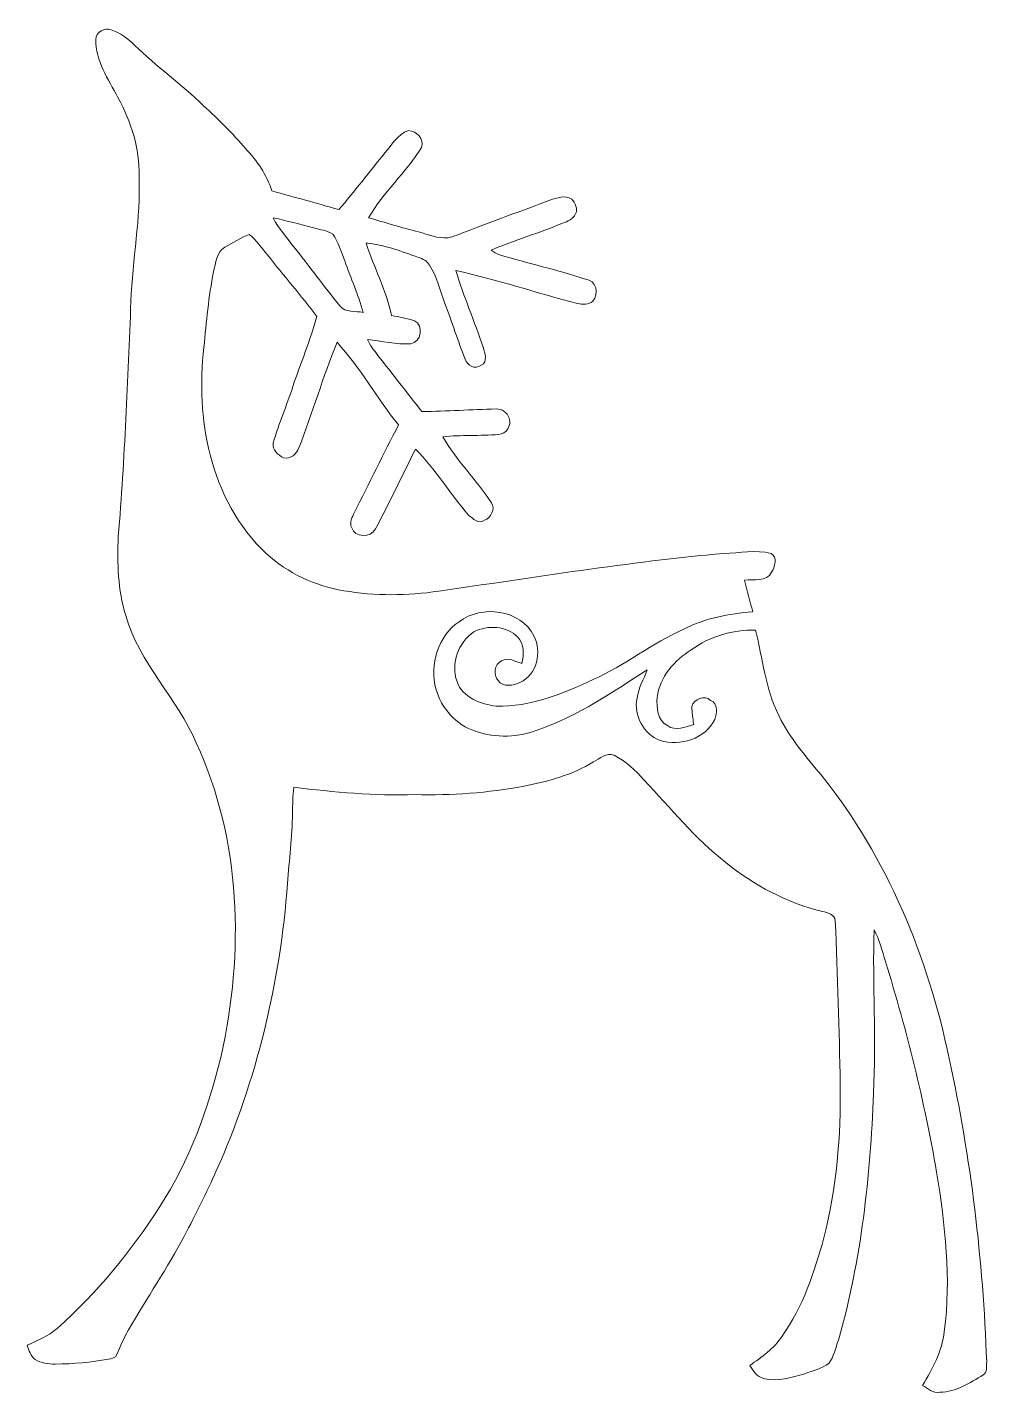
# Model space of a CAD drawing. Header units: centimetres. Extents: x -11.4 to 11.4, y -16.2 to 16.2.
import ezdxf

# ---------------------------------------------------------------- set-up
doc = ezdxf.new("R2010")
doc.units = ezdxf.units.CM
doc.header["$MEASUREMENT"] = 0
doc.layers.add('Layer 1', color=7, linetype='Continuous')

msp = doc.modelspace()

# ---------------------------------------------------------------- linework, layer by layer
at = {"layer": 'Layer 1', "color": 251, "lineweight": 9}
for points, knots in [([(-9.74549, 15.91098), (-9.74161, 16.08702), (-9.53558, 16.19567), (-9.3793, 16.13852), (-9.3793, 16.13852), (-9.1687, 16.06267), (-8.98313, 15.93038), (-8.82368, 15.77481), (-8.82368, 15.77481), (-8.30792, 15.26399), (-7.70573, 14.85088), (-7.19349, 14.33583), (-7.19349, 14.33583), (-6.83895, 14.02009), (-6.50311, 13.68354), (-6.19654, 13.32053), (-6.19654, 13.32053), (-5.91997, 13.03619), (-5.69807, 12.69823), (-5.57036, 12.32147), (-5.57036, 12.32147), (-5.04331, 12.17118), (-4.51344, 12.03043), (-3.9871, 11.87591), (-3.9871, 11.87591), (-3.60821, 12.31265), (-3.25861, 12.77408), (-2.89172, 13.22105), (-2.89172, 13.22105), (-2.72697, 13.41437), (-2.59362, 13.66308), (-2.33751, 13.74881), (-2.33751, 13.74881), (-2.14101, 13.73963), (-1.95333, 13.5576), (-2.02706, 13.34523), (-2.02706, 13.34523), (-2.39536, 12.75468), (-2.92947, 12.28372), (-3.28189, 11.684), (-3.28189, 11.684), (-2.88819, 11.56758), (-2.49414, 11.45116), (-2.09656, 11.3478), (-2.09656, 11.3478), (-1.8669, 11.28924), (-1.64112, 11.18446), (-1.39806, 11.20775), (-1.39806, 11.20775), (-1.25448, 11.23421), (-1.12183, 11.29947), (-0.98531, 11.34956), (-0.98531, 11.34956), (-0.31962, 11.60392), (0.34995, 11.84733), (1.01565, 12.10133), (1.01565, 12.10133), (1.17863, 12.1546), (1.37583, 12.22269), (1.53493, 12.12744), (1.53493, 12.12744), (1.60831, 12.03219), (1.69474, 11.89425), (1.62489, 11.77431), (1.62489, 11.77431), (1.56739, 11.65436), (1.43686, 11.59827), (1.32045, 11.55418), (1.32045, 11.55418), (0.75882, 11.33087), (0.18344, 11.14248), (-0.37712, 10.91812), (-0.37712, 10.91812), (-0.31821, 10.86732), (-0.24871, 10.83027), (-0.17498, 10.80523), (-0.17498, 10.80523), (0.49989, 10.60097), (1.19133, 10.45245), (1.8602, 10.22738), (1.8602, 10.22738), (2.11525, 10.21538), (2.19145, 9.87001), (2.03059, 9.7095), (2.03059, 9.7095), (1.93816, 9.6139), (1.7914, 9.63083), (1.67075, 9.65129), (1.67075, 9.65129), (0.70661, 9.89859), (-0.23883, 10.22138), (-1.21285, 10.43128), (-1.21285, 10.43128), (-1.0227, 9.81639), (-0.76941, 9.22302), (-0.56374, 8.61342), (-0.56374, 8.61342), (-0.52564, 8.47266), (-0.44556, 8.27228), (-0.61207, 8.18867), (-0.61207, 8.18867), (-0.75742, 8.07755), (-0.9391, 8.18021), (-0.98954, 8.33014), (-0.98954, 8.33014), (-1.1617, 8.76688), (-1.30457, 9.21455), (-1.47003, 9.65411), (-1.47003, 9.65411), (-1.58891, 9.95609), (-1.65629, 10.28241), (-1.83303, 10.55899), (-1.83303, 10.55899), (-1.89371, 10.65353), (-1.99355, 10.71492), (-2.10079, 10.74384), (-2.10079, 10.74384), (-2.50402, 10.88954), (-2.91112, 11.04124), (-3.3401, 11.08639), (-3.3401, 11.08639), (-3.15348, 10.50784), (-2.86526, 9.96385), (-2.73332, 9.36695), (-2.73332, 9.36695), (-2.55341, 9.32815), (-2.36961, 9.3031), (-2.19569, 9.24031), (-2.19569, 9.24031), (-1.96392, 9.13976), (-2.0313, 8.72807), (-2.28071, 8.69809), (-2.28071, 8.69809), (-2.62643, 8.67374), (-2.96651, 8.76406), (-3.308, 8.80216), (-3.308, 8.80216), (-3.24697, 8.66069), (-3.14925, 8.54075), (-3.05717, 8.41833), (-3.05717, 8.41833), (-2.70581, 7.97877), (-2.36608, 7.53004), (-2.01613, 7.08907), (-2.01613, 7.08907), (-1.4291, 7.10141), (-0.84243, 7.13704), (-0.25541, 7.15362), (-0.25541, 7.15362), (-0.12136, 7.15645), (0.0134, 7.06861), (0.04903, 6.93631), (0.04903, 6.93631), (0.115, 6.7631), (-0.01799, 6.55849), (-0.19897, 6.54685), (-0.19897, 6.54685), (-0.63959, 6.50804), (-1.08373, 6.54473), (-1.52294, 6.4897), (-1.52294, 6.4897), (-1.19662, 5.92984), (-0.72073, 5.47476), (-0.37077, 4.93077), (-0.37077, 4.93077), (-0.266, 4.78119), (-0.37959, 4.57129), (-0.53658, 4.51379), (-0.53658, 4.51379), (-0.6731, 4.41819), (-0.80927, 4.55436), (-0.9084, 4.63867), (-0.9084, 4.63867), (-1.35432, 5.1375), (-1.69157, 5.72911), (-2.16782, 6.20113), (-2.16782, 6.20113), (-2.48779, 5.57177), (-2.78307, 4.92936), (-3.11926, 4.30847), (-3.11926, 4.30847), (-3.21592, 4.08975), (-3.61633, 4.09857), (-3.67912, 4.33916), (-3.67912, 4.33916), (-3.74756, 4.46123), (-3.66078, 4.58999), (-3.61597, 4.70323), (-3.61597, 4.70323), (-3.26355, 5.39115), (-2.93017, 6.08894), (-2.56999, 6.77262), (-2.56999, 6.77262), (-3.08504, 7.4048), (-3.47451, 8.13188), (-4.02802, 8.73231), (-4.02802, 8.73231), (-4.36351, 7.91174), (-4.60904, 7.05626), (-4.92901, 6.22935), (-4.92901, 6.22935), (-4.98334, 6.08047), (-5.12657, 5.96441), (-5.29555, 5.99299), (-5.29555, 5.99299), (-5.42784, 6.06213), (-5.57283, 6.18066), (-5.53755, 6.34682), (-5.53755, 6.34682), (-5.41338, 6.80155), (-5.22111, 7.23371), (-5.07436, 7.68138), (-5.07436, 7.68138), (-4.89444, 8.23842), (-4.65878, 8.77676), (-4.50709, 9.34296), (-4.50709, 9.34296), (-4.88033, 9.84426), (-5.29378, 10.31346), (-5.6762, 10.80734), (-5.6762, 10.80734), (-5.81519, 10.97209), (-5.93937, 11.15624), (-6.11152, 11.28853), (-6.11152, 11.28853), (-6.31331, 11.20669), (-6.49887, 11.08921), (-6.68867, 10.98373), (-6.68867, 10.98373), (-6.89187, 10.86943), (-6.89822, 10.60026), (-6.95502, 10.40412), (-6.95502, 10.40412), (-7.06861, 9.81286), (-7.12541, 9.21279), (-7.18185, 8.61377), (-7.18185, 8.61377), (-7.27922, 7.76428), (-7.25064, 6.89327), (-7.0351, 6.06354), (-7.0351, 6.06354), (-6.80897, 5.18477), (-6.37223, 4.34763), (-5.70336, 3.72463), (-5.70336, 3.72463), (-5.19571, 3.25825), (-4.54413, 2.95769), (-3.86574, 2.8448), (-3.86574, 2.8448), (-3.12244, 2.72203), (-2.35903, 2.72168), (-1.61467, 2.83563), (-1.61467, 2.83563), (0.63465, 3.1563), (2.87902, 3.52883), (5.14315, 3.72886), (5.14315, 3.72886), (5.51321, 3.72956), (5.89386, 3.8294), (6.25792, 3.72639), (6.25792, 3.72639), (6.42937, 3.65195), (6.338, 3.40219), (6.27133, 3.28154), (6.27133, 3.28154), (6.15421, 3.03988), (5.84235, 3.13055), (5.6261, 3.09386), (5.6261, 3.09386), (5.68642, 2.84409), (5.75698, 2.59644), (5.82365, 2.34809), (5.82365, 2.34809), (5.26238, 2.2987), (4.69759, 2.19604), (4.19241, 1.93604), (4.19241, 1.93604), (3.43958, 1.60231), (2.79329, 1.07562), (2.04258, 0.73801), (2.04258, 0.73801), (1.32009, 0.4071), (0.55492, 0.08819), (-0.25435, 0.11042), (-0.25435, 0.11042), (-0.6223, 0.15451), (-1.05587, 0.31291), (-1.18428, 0.69532), (-1.18428, 0.69532), (-1.34056, 1.12042), (-1.155, 1.62242), (-0.78599, 1.87254), (-0.78599, 1.87254), (-0.45932, 2.03553), (-0.00706, 2.02106), (0.25576, 1.7466), (0.25576, 1.7466), (0.4131, 1.58221), (0.40393, 1.32962), (0.35242, 1.12218), (0.35242, 1.12218), (0.19897, 1.16522), (0.02681, 1.28164), (-0.12912, 1.18251), (-0.12912, 1.18251), (-0.29986, 1.1049), (-0.32914, 0.85231), (-0.21026, 0.71684), (-0.21026, 0.71684), (-0.09349, 0.5528), (0.15028, 0.59478), (0.30762, 0.6731), (0.30762, 0.6731), (0.7172, 0.85831), (0.83255, 1.39841), (0.63641, 1.77553), (0.63641, 1.77553), (0.32138, 2.40453), (-0.59867, 2.51813), (-1.13277, 2.11067), (-1.13277, 2.11067), (-1.64112, 1.778), (-1.8355, 1.08761), (-1.68416, 0.51682), (-1.68416, 0.51682), (-1.55998, 0.05679), (-1.20086, -0.33514), (-0.74683, -0.48578), (-0.74683, -0.48578), (-0.26212, -0.65194), (0.28222, -0.6343), (0.75671, -0.44239), (0.75671, -0.44239), (1.68275, -0.11466), (2.50296, 0.43779), (3.31893, 0.97119), (3.31893, 0.97119), (3.2452, 0.74436), (3.10903, 0.53869), (3.08292, 0.29668), (3.08292, 0.29668), (2.99297, -0.10972), (3.23815, -0.5581), (3.62938, -0.70097), (3.62938, -0.70097), (4.09892, -0.84279), (4.70464, -0.6731), (4.9209, -0.2025), (4.9209, -0.2025), (4.97805, -0.05151), (5.00697, 0.16898), (4.82423, 0.24729), (4.82423, 0.24729), (4.68912, 0.38735), (4.41995, 0.2801), (4.38256, 0.10019), (4.38256, 0.10019), (4.38044, -0.04198), (4.40161, -0.18274), (4.42348, -0.32279), (4.42348, -0.32279), (4.22592, -0.38488), (3.98992, -0.49283), (3.80224, -0.35066), (3.80224, -0.35066), (3.56164, -0.23213), (3.54436, 0.08325), (3.55459, 0.3175), (3.55459, 0.3175), (3.62162, 0.79728), (3.96134, 1.2005), (4.36739, 1.44462), (4.36739, 1.44462), (4.80483, 1.76636), (5.34811, 1.92087), (5.88892, 1.91452), (5.88892, 1.91452), (6.06072, 1.23648), (6.12281, 0.52423), (6.43855, -0.11078), (6.43855, -0.11078), (6.69149, -0.65053), (7.09577, -1.09467), (7.47148, -1.55011), (7.47148, -1.55011), (9.011, -3.4858), (9.97761, -5.83248), (10.4782, -8.24266), (10.4782, -8.24266), (10.99608, -10.6045), (11.28077, -13.01609), (11.3665, -15.43156), (11.3665, -15.43156), (11.35486, -15.52505), (11.39013, -15.67745), (11.2843, -15.73601), (11.2843, -15.73601), (10.97103, -15.92686), (10.63731, -16.14276), (10.25666, -16.14841), (10.25666, -16.14841), (10.09085, -16.18157), (9.97408, -16.05492), (9.84426, -15.98436), (9.84426, -15.98436), (10.09156, -15.59454), (10.30605, -15.17333), (10.36249, -14.70907), (10.36249, -14.70907), (10.53006, -13.45177), (10.38119, -12.18071), (10.18046, -10.93647), (10.18046, -10.93647), (9.88836, -9.24666), (9.47561, -7.57873), (8.96902, -5.94113), (8.96902, -5.94113), (8.88965, -5.68643), (8.82756, -5.42361), (8.69809, -5.18866), (8.69809, -5.18866), (8.65787, -6.48018), (8.75418, -7.77452), (8.68503, -9.06639), (8.68503, -9.06639), (8.60919, -11.0363), (8.39752, -13.01715), (7.85177, -14.91721), (7.85177, -14.91721), (7.78122, -15.09889), (7.74982, -15.30738), (7.62388, -15.46296), (7.62388, -15.46296), (7.46054, -15.59102), (7.24958, -15.63652), (7.05838, -15.7092), (7.05838, -15.7092), (6.7437, -15.79951), (6.40856, -15.90322), (6.08048, -15.81997), (6.08048, -15.81997), (5.92455, -15.78222), (5.83106, -15.64252), (5.7531, -15.51411), (5.7531, -15.51411), (6.03215, -15.31126), (6.3306, -15.113), (6.5211, -14.81773), (6.5211, -14.81773), (7.01569, -14.12452), (7.28204, -13.3029), (7.50887, -12.49081), (7.50887, -12.49081), (7.80521, -11.30406), (7.9181, -10.07534), (7.89587, -8.85367), (7.89587, -8.85367), (7.87259, -7.56074), (7.83625, -6.26781), (7.7784, -4.97664), (7.7784, -4.97664), (7.7664, -4.82494), (7.59425, -4.77838), (7.47289, -4.75509), (7.47289, -4.75509), (6.63328, -4.54943), (5.85152, -4.13597), (5.18195, -3.5934), (5.18195, -3.5934), (4.45452, -3.03036), (3.87844, -2.30893), (3.25402, -1.64042), (3.25402, -1.64042), (3.04271, -1.41464), (2.81481, -1.19557), (2.53682, -1.0541), (2.53682, -1.0541), (2.34809, -0.97226), (2.20239, -1.13665), (2.04893, -1.21003), (2.04893, -1.21003), (1.54975, -1.52153), (0.97402, -1.67041), (0.40322, -1.78612), (0.40322, -1.78612), (-0.44838, -1.94522), (-1.31551, -2.0066), (-2.18123, -1.98579), (-2.18123, -1.98579), (-3.14008, -2.0186), (-4.09857, -1.92441), (-5.05002, -1.81222), (-5.05002, -1.81222), (-5.08388, -2.01754), (-5.07471, -2.22603), (-5.08318, -2.43311), (-5.08318, -2.43311), (-5.08988, -2.98733), (-5.16149, -3.53731), (-5.20136, -4.08976), (-5.20136, -4.08976), (-5.37281, -6.43255), (-5.9309, -8.75277), (-6.88799, -10.89978), (-6.88799, -10.89978), (-7.11906, -11.42259), (-7.3787, -11.93201), (-7.64328, -12.43824), (-7.64328, -12.43824), (-8.05145, -13.20342), (-8.53334, -13.9252), (-8.9722, -14.67238), (-8.9722, -14.67238), (-9.08368, -14.85653), (-9.15282, -15.06185), (-9.24348, -15.25623), (-9.24348, -15.25623), (-9.27488, -15.33666), (-9.36766, -15.35042), (-9.44175, -15.36559), (-9.44175, -15.36559), (-9.85661, -15.43791), (-10.27748, -15.47319), (-10.69799, -15.48342), (-10.69799, -15.48342), (-10.86415, -15.4746), (-11.04124, -15.46507), (-11.18376, -15.37018), (-11.18376, -15.37018), (-11.28536, -15.28551), (-11.32981, -15.15639), (-11.3665, -15.03539), (-11.3665, -15.03539), (-11.12661, -14.91298), (-10.86838, -14.81879), (-10.66306, -14.63922), (-10.66306, -14.63922), (-9.71797, -13.7982), (-8.90658, -12.81183), (-8.22784, -11.74539), (-8.22784, -11.74539), (-7.52475, -10.66483), (-7.07672, -9.4354), (-6.77686, -8.18727), (-6.77686, -8.18727), (-6.22477, -5.73264), (-6.2932, -3.06917), (-7.36388, -0.76059), (-7.36388, -0.76059), (-7.81579, 0.30444), (-8.71608, 1.13206), (-9.03535, 2.25954), (-9.03535, 2.25954), (-9.22514, 2.86314), (-9.23643, 3.50202), (-9.21068, 4.12891), (-9.21068, 4.12891), (-9.05792, 5.98381), (-8.98666, 7.84401), (-8.91117, 9.7035), (-8.91117, 9.7035), (-8.87554, 10.6934), (-8.67692, 11.67271), (-8.71855, 12.66613), (-8.71855, 12.66613), (-8.70303, 13.31983), (-8.90235, 13.96471), (-9.22055, 14.53127), (-9.22055, 14.53127), (-9.44739, 14.96765), (-9.7469, 15.39769), (-9.74549, 15.91098), (-9.74549, 15.91098), (-9.74549, 15.91098), (-9.74549, 15.91098), (-9.74549, 15.91098)], [0, 0, 0, 0, 0.00689655, 0.00689655, 0.00689655, 0.00689655, 0.0137931, 0.0137931, 0.0137931, 0.0137931, 0.02068966, 0.02068966, 0.02068966, 0.02068966, 0.02758621, 0.02758621, 0.02758621, 0.02758621, 0.03448276, 0.03448276, 0.03448276, 0.03448276, 0.04137931, 0.04137931, 0.04137931, 0.04137931, 0.04827586, 0.04827586, 0.04827586, 0.04827586, 0.05517241, 0.05517241, 0.05517241, 0.05517241, 0.06206897, 0.06206897, 0.06206897, 0.06206897, 0.06896552, 0.06896552, 0.06896552, 0.06896552, 0.07586207, 0.07586207, 0.07586207, 0.07586207, 0.08275862, 0.08275862, 0.08275862, 0.08275862, 0.08965517, 0.08965517, 0.08965517, 0.08965517, 0.09655172, 0.09655172, 0.09655172, 0.09655172, 0.10344828, 0.10344828, 0.10344828, 0.10344828, 0.11034483, 0.11034483, 0.11034483, 0.11034483, 0.11724138, 0.11724138, 0.11724138, 0.11724138, 0.12413793, 0.12413793, 0.12413793, 0.12413793, 0.13103448, 0.13103448, 0.13103448, 0.13103448, 0.13793103, 0.13793103, 0.13793103, 0.13793103, 0.14482759, 0.14482759, 0.14482759, 0.14482759, 0.15172414, 0.15172414, 0.15172414, 0.15172414, 0.15862069, 0.15862069, 0.15862069, 0.15862069, 0.16551724, 0.16551724, 0.16551724, 0.16551724, 0.17241379, 0.17241379, 0.17241379, 0.17241379, 0.17931034, 0.17931034, 0.17931034, 0.17931034, 0.1862069, 0.1862069, 0.1862069, 0.1862069, 0.19310345, 0.19310345, 0.19310345, 0.19310345, 0.2, 0.2, 0.2, 0.2, 0.20689655, 0.20689655, 0.20689655, 0.20689655, 0.2137931, 0.2137931, 0.2137931, 0.2137931, 0.22068966, 0.22068966, 0.22068966, 0.22068966, 0.22758621, 0.22758621, 0.22758621, 0.22758621, 0.23448276, 0.23448276, 0.23448276, 0.23448276, 0.24137931, 0.24137931, 0.24137931, 0.24137931, 0.24827586, 0.24827586, 0.24827586, 0.24827586, 0.25517241, 0.25517241, 0.25517241, 0.25517241, 0.26206897, 0.26206897, 0.26206897, 0.26206897, 0.26896552, 0.26896552, 0.26896552, 0.26896552, 0.27586207, 0.27586207, 0.27586207, 0.27586207, 0.28275862, 0.28275862, 0.28275862, 0.28275862, 0.28965517, 0.28965517, 0.28965517, 0.28965517, 0.29655172, 0.29655172, 0.29655172, 0.29655172, 0.30344828, 0.30344828, 0.30344828, 0.30344828, 0.31034483, 0.31034483, 0.31034483, 0.31034483, 0.31724138, 0.31724138, 0.31724138, 0.31724138, 0.32413793, 0.32413793, 0.32413793, 0.32413793, 0.33103448, 0.33103448, 0.33103448, 0.33103448, 0.33793103, 0.33793103, 0.33793103, 0.33793103, 0.34482759, 0.34482759, 0.34482759, 0.34482759, 0.35172414, 0.35172414, 0.35172414, 0.35172414, 0.35862069, 0.35862069, 0.35862069, 0.35862069, 0.36551724, 0.36551724, 0.36551724, 0.36551724, 0.37241379, 0.37241379, 0.37241379, 0.37241379, 0.37931034, 0.37931034, 0.37931034, 0.37931034, 0.3862069, 0.3862069, 0.3862069, 0.3862069, 0.39310345, 0.39310345, 0.39310345, 0.39310345, 0.4, 0.4, 0.4, 0.4, 0.40689655, 0.40689655, 0.40689655, 0.40689655, 0.4137931, 0.4137931, 0.4137931, 0.4137931, 0.42068966, 0.42068966, 0.42068966, 0.42068966, 0.42758621, 0.42758621, 0.42758621, 0.42758621, 0.43448276, 0.43448276, 0.43448276, 0.43448276, 0.44137931, 0.44137931, 0.44137931, 0.44137931, 0.44827586, 0.44827586, 0.44827586, 0.44827586, 0.45517241, 0.45517241, 0.45517241, 0.45517241, 0.46206897, 0.46206897, 0.46206897, 0.46206897, 0.46896552, 0.46896552, 0.46896552, 0.46896552, 0.47586207, 0.47586207, 0.47586207, 0.47586207, 0.48275862, 0.48275862, 0.48275862, 0.48275862, 0.48965517, 0.48965517, 0.48965517, 0.48965517, 0.49655172, 0.49655172, 0.49655172, 0.49655172, 0.50344828, 0.50344828, 0.50344828, 0.50344828, 0.51034483, 0.51034483, 0.51034483, 0.51034483, 0.51724138, 0.51724138, 0.51724138, 0.51724138, 0.52413793, 0.52413793, 0.52413793, 0.52413793, 0.53103448, 0.53103448, 0.53103448, 0.53103448, 0.53793103, 0.53793103, 0.53793103, 0.53793103, 0.54482759, 0.54482759, 0.54482759, 0.54482759, 0.55172414, 0.55172414, 0.55172414, 0.55172414, 0.55862069, 0.55862069, 0.55862069, 0.55862069, 0.56551724, 0.56551724, 0.56551724, 0.56551724, 0.57241379, 0.57241379, 0.57241379, 0.57241379, 0.57931034, 0.57931034, 0.57931034, 0.57931034, 0.5862069, 0.5862069, 0.5862069, 0.5862069, 0.59310345, 0.59310345, 0.59310345, 0.59310345, 0.6, 0.6, 0.6, 0.6, 0.60689655, 0.60689655, 0.60689655, 0.60689655, 0.6137931, 0.6137931, 0.6137931, 0.6137931, 0.62068966, 0.62068966, 0.62068966, 0.62068966, 0.62758621, 0.62758621, 0.62758621, 0.62758621, 0.63448276, 0.63448276, 0.63448276, 0.63448276, 0.64137931, 0.64137931, 0.64137931, 0.64137931, 0.64827586, 0.64827586, 0.64827586, 0.64827586, 0.65517241, 0.65517241, 0.65517241, 0.65517241, 0.66206897, 0.66206897, 0.66206897, 0.66206897, 0.66896552, 0.66896552, 0.66896552, 0.66896552, 0.67586207, 0.67586207, 0.67586207, 0.67586207, 0.68275862, 0.68275862, 0.68275862, 0.68275862, 0.68965517, 0.68965517, 0.68965517, 0.68965517, 0.69655172, 0.69655172, 0.69655172, 0.69655172, 0.70344828, 0.70344828, 0.70344828, 0.70344828, 0.71034483, 0.71034483, 0.71034483, 0.71034483, 0.71724138, 0.71724138, 0.71724138, 0.71724138, 0.72413793, 0.72413793, 0.72413793, 0.72413793, 0.73103448, 0.73103448, 0.73103448, 0.73103448, 0.73793103, 0.73793103, 0.73793103, 0.73793103, 0.74482759, 0.74482759, 0.74482759, 0.74482759, 0.75172414, 0.75172414, 0.75172414, 0.75172414, 0.75862069, 0.75862069, 0.75862069, 0.75862069, 0.76551724, 0.76551724, 0.76551724, 0.76551724, 0.77241379, 0.77241379, 0.77241379, 0.77241379, 0.77931034, 0.77931034, 0.77931034, 0.77931034, 0.7862069, 0.7862069, 0.7862069, 0.7862069, 0.79310345, 0.79310345, 0.79310345, 0.79310345, 0.8, 0.8, 0.8, 0.8, 0.80689655, 0.80689655, 0.80689655, 0.80689655, 0.8137931, 0.8137931, 0.8137931, 0.8137931, 0.82068966, 0.82068966, 0.82068966, 0.82068966, 0.82758621, 0.82758621, 0.82758621, 0.82758621, 0.83448276, 0.83448276, 0.83448276, 0.83448276, 0.84137931, 0.84137931, 0.84137931, 0.84137931, 0.84827586, 0.84827586, 0.84827586, 0.84827586, 0.85517241, 0.85517241, 0.85517241, 0.85517241, 0.86206897, 0.86206897, 0.86206897, 0.86206897, 0.86896552, 0.86896552, 0.86896552, 0.86896552, 0.87586207, 0.87586207, 0.87586207, 0.87586207, 0.88275862, 0.88275862, 0.88275862, 0.88275862, 0.88965517, 0.88965517, 0.88965517, 0.88965517, 0.89655172, 0.89655172, 0.89655172, 0.89655172, 0.90344828, 0.90344828, 0.90344828, 0.90344828, 0.91034483, 0.91034483, 0.91034483, 0.91034483, 0.91724138, 0.91724138, 0.91724138, 0.91724138, 0.92413793, 0.92413793, 0.92413793, 0.92413793, 0.93103448, 0.93103448, 0.93103448, 0.93103448, 0.93793103, 0.93793103, 0.93793103, 0.93793103, 0.94482759, 0.94482759, 0.94482759, 0.94482759, 0.95172414, 0.95172414, 0.95172414, 0.95172414, 0.95862069, 0.95862069, 0.95862069, 0.95862069, 0.96551724, 0.96551724, 0.96551724, 0.96551724, 0.97241379, 0.97241379, 0.97241379, 0.97241379, 0.97931034, 0.97931034, 0.97931034, 0.97931034, 0.9862069, 0.9862069, 0.9862069, 0.9862069, 1, 1, 1, 1]), ([(-5.53861, 11.68047), (-5.41655, 11.43), (-5.22358, 11.22397), (-5.05813, 11.00243), (-5.05813, 11.00243), (-4.68454, 10.53888), (-4.3367, 10.05557), (-3.9624, 9.59308), (-3.9624, 9.59308), (-3.83082, 9.42763), (-3.59057, 9.47772), (-3.40925, 9.44139), (-3.40925, 9.44139), (-3.52249, 9.85908), (-3.7017, 10.25454), (-3.84563, 10.66165), (-3.84563, 10.66165), (-3.92959, 10.87719), (-3.99203, 11.10721), (-4.12997, 11.29559), (-4.12997, 11.29559), (-4.2605, 11.39084), (-4.43442, 11.39437), (-4.58258, 11.44587), (-4.58258, 11.44587), (-4.90255, 11.5189), (-5.21617, 11.61803), (-5.53861, 11.68047)], [0, 0, 0, 0, 0.125, 0.125, 0.125, 0.125, 0.25, 0.25, 0.25, 0.25, 0.375, 0.375, 0.375, 0.375, 0.5, 0.5, 0.5, 0.5, 0.625, 0.625, 0.625, 0.625, 0.75, 0.75, 0.75, 0.75, 1, 1, 1, 1])]:
    msp.add_open_spline(points, degree=3, knots=knots, dxfattribs=at)

doc.saveas('drawing.dxf')
